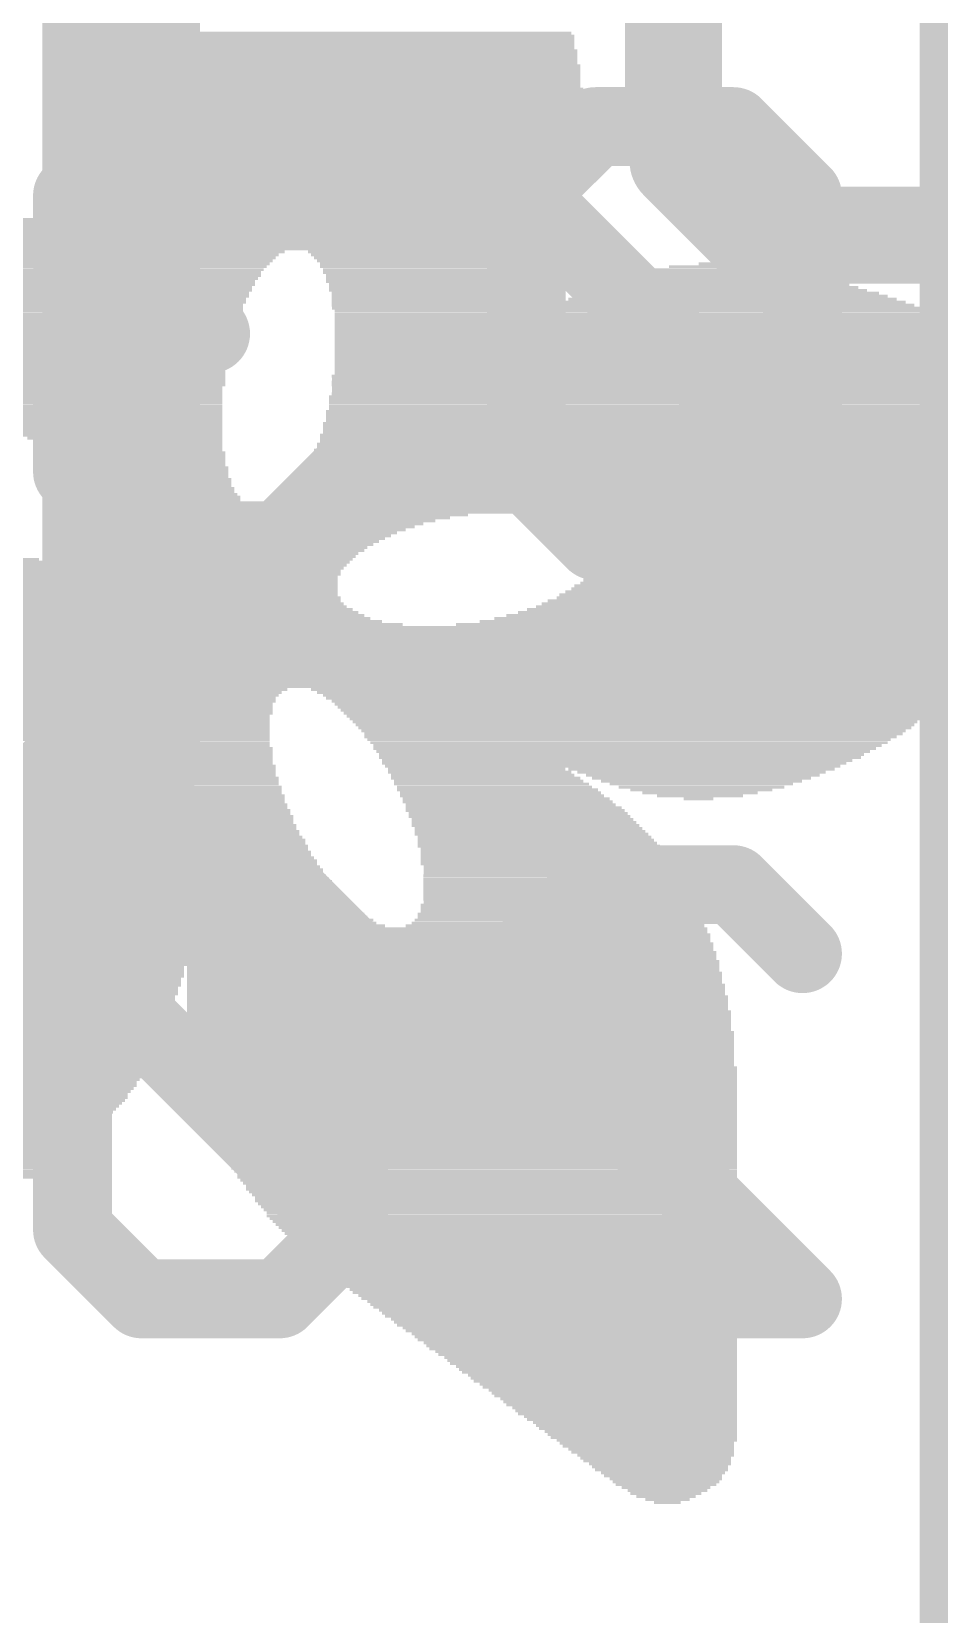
# Model space of a CAD drawing. Extents: x -19.1 to 19.1, y -11.7 to 11.4.
# Drawn here: x 3.172 to 5.511, y -6.512 to -2.432 of the extents above; entities that cross this region are included whole.
import ezdxf

# ---------------------------------------------------------------- set-up
doc = ezdxf.new("R2010")
doc.units = 0
for name, color, linetype in [('1', 12, 'CONTINUOUS'), ('16', 132, 'CONTINUOUS'), ('21', 40, 'CONTINUOUS'), ('22', 6, 'CONTINUOUS')]:
    doc.layers.add(name, color=color, linetype=linetype)

# ---------------------------------------------------------------- blocks, each defined once
blk = doc.blocks.new('RECT')
blk.add_solid([(-0.5, -0.5), (0.5, -0.5), (-0.5, 0.5), (0.5, 0.5)])

msp = doc.modelspace()

# ---------------------------------------------------------------- linework, layer by layer
at = {"layer": '1'}
for points, const_width in [([(3.403, -4.3), (3.403, -1.357)], 0.4064), ([(4.826, -2.286), (4.826, -2.667)], 0.25), ([(4.826, -2.667), (4.838, -2.765)], 0.25), ([(4.838, -2.765), (5.03, -2.957)], 0.25), ([(5.03, -2.957), (7.184, -2.957)], 0.25), ([(2.13, -5.573), (3.403, -4.3)], 0.4064)]:
    msp.add_lwpolyline(points, dxfattribs=dict(at, const_width=const_width))
for points, const_width in [([(4.888, -2.6594, 1), (4.764, -2.6746)], 0.125), ([(4.7635, -2.667, 1), (4.8885, -2.667)], 0.125), ([(4.8822, -2.7208, 1), (4.7938, -2.8092)], 0.125), ([(4.776, -2.7726, 1), (4.9, -2.7574)], 0.125), ([(5.03, -2.8945, 1), (5.03, -3.0195)], 0.125), ([(4.9858, -3.0012, 1), (5.0742, -2.9128)], 0.125), ([(3.4748, -4.3718, 1), (3.3312, -4.2282)], 0.2032), ([(3.3014, -4.3, 1), (3.5046, -4.3)], 0.2032)]:
    msp.add_lwpolyline(points, format="xyb", dxfattribs=dict(at, const_width=const_width))
at = {"layer": '16', "const_width": 0.254}
msp.add_lwpolyline([(5.588, -7.112), (5.588, -1.999)], dxfattribs=at)
at = {"layer": '22', "const_width": 0.2032}
for points in [[(3.4556, -2.6767), (3.2776, -2.8546)], [(3.8115, -2.6767), (3.4556, -2.6767)], [(3.9894, -2.8546), (3.8115, -2.6767)], [(4.625, -2.6767), (4.447, -2.8546)], [(4.9809, -2.6767), (4.625, -2.6767)], [(5.1588, -2.8546), (4.9809, -2.6767)], [(3.2776, -2.8546), (3.2776, -3.0326)], [(4.447, -2.8546), (4.447, -3.5665)], [(5.1588, -3.5665), (4.447, -2.8546)], [(5.1588, -3.5665), (5.1588, -2.8546)], [(3.2776, -3.0326), (3.4556, -3.2105)], [(3.4556, -3.2105), (3.2776, -3.3885)], [(3.4556, -3.2105), (3.6335, -3.2105)], [(3.2776, -3.3885), (3.2776, -3.5665)], [(3.2776, -3.5665), (3.4556, -3.7444)], [(3.8115, -3.7444), (3.9894, -3.5665)], [(4.447, -3.5665), (4.625, -3.7444)], [(4.9809, -3.7444), (5.1588, -3.5665)], [(3.4556, -3.7444), (3.8115, -3.7444)], [(4.625, -3.7444), (4.9809, -3.7444)], [(3.4556, -4.6307), (3.2776, -4.8086)], [(3.8115, -4.6307), (3.4556, -4.6307)], [(3.9894, -4.8086), (3.8115, -4.6307)], [(4.447, -4.8086), (4.625, -4.6307)], [(4.625, -4.6307), (4.9809, -4.6307)], [(4.9809, -4.6307), (5.1588, -4.8086)], [(3.2776, -4.8086), (3.2776, -5.5205)], [(3.9894, -5.5205), (3.2776, -4.8086)], [(3.9894, -5.5205), (3.9894, -4.8086)], [(4.447, -4.9866), (4.447, -4.8086)], [(5.1588, -5.6984), (4.447, -4.9866)], [(3.2776, -5.5205), (3.4556, -5.6984)], [(3.8115, -5.6984), (3.9894, -5.5205)], [(3.4556, -5.6984), (3.8115, -5.6984)], [(4.447, -5.6984), (5.1588, -5.6984)]]:
    msp.add_lwpolyline(points, dxfattribs=at)
at = {"layer": '22', "const_width": 0.1016}
for points in [[(3.4556, -2.6259, 1), (3.4556, -2.7275)], [(3.4915, -2.7126, 1), (3.4196, -2.6408)], [(3.8474, -2.6408, 1), (3.7755, -2.7126)], [(3.8115, -2.7275, 1), (3.8115, -2.6259)], [(4.625, -2.6259, 1), (4.625, -2.7275)], [(4.6609, -2.7126, 1), (4.589, -2.6408)], [(5.0168, -2.6408, 1), (4.9449, -2.7126)], [(4.9809, -2.7275, 1), (4.9809, -2.6259)], [(3.3284, -2.8546, 1), (3.2268, -2.8546)], [(3.2417, -2.8187, 1), (3.3135, -2.8906)], [(3.9535, -2.8906, 1), (4.0253, -2.8187)], [(4.4978, -2.8546, 1), (4.3962, -2.8546)], [(4.4829, -2.8187, 1), (4.4111, -2.8906)], [(4.4111, -2.8187, 1), (4.4829, -2.8906)], [(5.2096, -2.8546, 1), (5.108, -2.8546)], [(5.1229, -2.8906, 1), (5.1947, -2.8187)], [(3.3135, -2.9967, 1), (3.2417, -3.0685)], [(3.2268, -3.0326, 1), (3.3284, -3.0326)], [(3.4556, -3.1597, 1), (3.4556, -3.2613)], [(3.4915, -3.2465, 1), (3.4196, -3.1746)], [(3.4196, -3.2465, 1), (3.4915, -3.1746)], [(3.6335, -3.2613, 1), (3.6335, -3.1597)], [(3.3284, -3.3885, 1), (3.2268, -3.3885)], [(3.2417, -3.3526, 1), (3.3135, -3.4244)], [(3.3135, -3.5305, 1), (3.2417, -3.6024)], [(4.0253, -3.6024, 1), (3.9535, -3.5305)], [(4.4829, -3.5305, 1), (4.4111, -3.6024)], [(5.1947, -3.6024, 1), (5.1229, -3.5305)], [(5.1229, -3.6024, 1), (5.1947, -3.5305)], [(3.2268, -3.5665, 1), (3.3284, -3.5665)], [(4.3962, -3.5665, 1), (4.4978, -3.5665)], [(5.108, -3.5665, 1), (5.2096, -3.5665)], [(3.4556, -3.6936, 1), (3.4556, -3.7952)], [(3.4196, -3.7803, 1), (3.4915, -3.7085)], [(3.7755, -3.7085, 1), (3.8474, -3.7803)], [(3.8115, -3.7952, 1), (3.8115, -3.6936)], [(4.625, -3.6936, 1), (4.625, -3.7952)], [(4.589, -3.7803, 1), (4.6609, -3.7085)], [(4.9449, -3.7085, 1), (5.0168, -3.7803)], [(4.9809, -3.7952, 1), (4.9809, -3.6936)], [(3.4556, -4.5799, 1), (3.4556, -4.6815)], [(3.4915, -4.6666, 1), (3.4196, -4.5948)], [(3.8474, -4.5948, 1), (3.7755, -4.6666)], [(3.8115, -4.6815, 1), (3.8115, -4.5799)], [(4.625, -4.5799, 1), (4.625, -4.6815)], [(4.6609, -4.6666, 1), (4.589, -4.5948)], [(5.0168, -4.5948, 1), (4.9449, -4.6666)], [(4.9809, -4.6815, 1), (4.9809, -4.5799)], [(3.3284, -4.8086, 1), (3.2268, -4.8086)], [(3.3135, -4.7727, 1), (3.2417, -4.8446)], [(3.2417, -4.7727, 1), (3.3135, -4.8446)], [(4.0402, -4.8086, 1), (3.9386, -4.8086)], [(3.9535, -4.8446, 1), (4.0253, -4.7727)], [(4.4978, -4.8086, 1), (4.3962, -4.8086)], [(4.4111, -4.7727, 1), (4.4829, -4.8446)], [(5.1229, -4.8446, 1), (5.1947, -4.7727)], [(4.4829, -4.9507, 1), (4.4111, -5.0225)], [(4.3962, -4.9866, 1), (4.4978, -4.9866)], [(3.3135, -5.4845, 1), (3.2417, -5.5564)], [(4.0253, -5.5564, 1), (3.9535, -5.4845)], [(3.9535, -5.5564, 1), (4.0253, -5.4845)], [(3.2268, -5.5205, 1), (3.3284, -5.5205)], [(3.9386, -5.5205, 1), (4.0402, -5.5205)], [(3.4556, -5.6476, 1), (3.4556, -5.7492)], [(3.4196, -5.7343, 1), (3.4915, -5.6625)], [(3.7755, -5.6625, 1), (3.8474, -5.7343)], [(3.8115, -5.7492, 1), (3.8115, -5.6476)], [(4.447, -5.6476, 1), (4.447, -5.7492)], [(5.1229, -5.7343, 1), (5.1947, -5.6625)], [(5.1588, -5.7492, 1), (5.1588, -5.6476)]]:
    msp.add_lwpolyline(points, format="xyb", dxfattribs=at)

# ---------------------------------------------------------------- block references
at = {"layer": '21'}
for p, xscale, yscale in [((3.9192, -2.4435), 1.303, 0.0076), ((3.9192, -2.4511), 1.303, 0.0076), ((3.9192, -2.4359), 1.2878, 0.0077), ((3.9155, -2.4892), 1.3259, 0.0076), ((3.9154, -2.4663), 1.3106, 0.0076), ((3.9154, -2.474), 1.3106, 0.0077), ((3.9193, -2.4816), 1.3183, 0.0076), ((3.9192, -2.4587), 1.303, 0.0076), ((3.9117, -2.5121), 1.3335, 0.0077), ((3.9155, -2.5197), 1.3411, 0.0076), ((3.9155, -2.5273), 1.3411, 0.0076), ((3.9155, -2.4968), 1.3259, 0.0076), ((3.9155, -2.5044), 1.3259, 0.0076), ((3.9078, -2.573), 1.3564, 0.0076), ((3.9116, -2.5425), 1.3488, 0.0076), ((3.9116, -2.5501), 1.3488, 0.0077), ((3.9116, -2.5578), 1.3488, 0.0076), ((3.9116, -2.5654), 1.3488, 0.0076), ((3.9155, -2.5349), 1.3411, 0.0076), ((3.9078, -2.6111), 1.3716, 0.0076), ((3.9116, -2.5806), 1.364, 0.0076), ((3.9116, -2.5882), 1.364, 0.0077), ((3.9116, -2.5959), 1.364, 0.0076), ((3.9116, -2.6035), 1.364, 0.0076), ((3.9078, -2.6187), 1.3716, 0.0076), ((3.9078, -2.6263), 1.3716, 0.0077), ((3.9078, -2.634), 1.3716, 0.0076), ((3.9078, -2.6416), 1.3716, 0.0076), ((3.9078, -2.6492), 1.3716, 0.0076), ((3.904, -2.6644), 1.3792, 0.0077), ((3.904, -2.6721), 1.3792, 0.0076), ((3.904, -2.6797), 1.3792, 0.0076), ((3.904, -2.6873), 1.3792, 0.0076), ((3.904, -2.6949), 1.3792, 0.0076), ((3.9078, -2.6568), 1.3716, 0.0076), ((3.904, -2.7026), 1.3792, 0.0077), ((3.904, -2.7102), 1.3792, 0.0076), ((3.904, -2.7178), 1.3792, 0.0076), ((3.904, -2.7254), 1.3792, 0.0076), ((3.904, -2.733), 1.3792, 0.0076), ((3.904, -2.7407), 1.3792, 0.0077), ((3.904, -2.7483), 1.3792, 0.0076), ((3.904, -2.7559), 1.3792, 0.0076), ((3.904, -2.7635), 1.3792, 0.0076), ((3.904, -2.7711), 1.3792, 0.0076), ((3.904, -2.7788), 1.3792, 0.0077), ((3.904, -2.7864), 1.3792, 0.0076), ((3.904, -2.794), 1.3792, 0.0076), ((3.9002, -2.8016), 1.3716, 0.0076), ((3.904, -2.8092), 1.364, 0.0076), ((3.904, -2.8169), 1.364, 0.0077), ((3.904, -2.8245), 1.364, 0.0076), ((3.904, -2.8321), 1.364, 0.0076), ((3.904, -2.8397), 1.364, 0.0076), ((3.9002, -2.8473), 1.3564, 0.0076), ((3.9002, -2.855), 1.3564, 0.0077), ((3.904, -2.8626), 1.3488, 0.0076), ((3.904, -2.8702), 1.3488, 0.0076), ((3.904, -2.8778), 1.3488, 0.0076), ((3.9002, -2.8854), 1.3411, 0.0076), ((3.9002, -2.8931), 1.3411, 0.0077), ((2.3, -2.9159), 1.7526, 0.0076), ((2.3076, -2.9235), 1.7526, 0.0076), ((2.3152, -2.9312), 1.7526, 0.0077), ((2.3152, -2.9388), 1.7526, 0.0076), ((3.904, -2.9007), 1.3335, 0.0076), ((3.904, -2.9083), 1.3335, 0.0076), ((3.9002, -2.9159), 1.3259, 0.0076), ((3.904, -2.9235), 1.3182, 0.0076), ((3.904, -2.9312), 1.3182, 0.0077), ((3.904, -2.9388), 1.3182, 0.0076), ((2.3228, -2.9464), 1.7526, 0.0076), ((2.3305, -2.954), 1.7526, 0.0076), ((2.3343, -2.9616), 1.7602, 0.0076), ((2.3381, -2.9693), 1.7526, 0.0077), ((2.3457, -2.9769), 1.7526, 0.0076), ((3.9002, -2.9464), 1.3106, 0.0076), ((3.904, -2.954), 1.303, 0.0076), ((3.904, -2.9616), 1.303, 0.0076), ((3.9002, -2.9693), 1.2954, 0.0077), ((3.904, -2.9769), 1.2878, 0.0076), ((2.3495, -2.9845), 1.7602, 0.0076), ((2.3571, -2.9921), 1.7602, 0.0076), ((2.3609, -2.9997), 1.7526, 0.0076), ((2.3686, -3.0074), 1.7526, 0.0077), ((2.3724, -3.015), 1.7602, 0.0076), ((2.3762, -3.0226), 1.7526, 0.0076), ((3.9002, -2.9845), 1.2802, 0.0076), ((3.9002, -2.9921), 1.2802, 0.0076), ((3.5459, -2.9997), 0.5563, 0.0076), ((3.5382, -3.0074), 0.541, 0.0077), ((3.5382, -3.015), 0.5258, 0.0076), ((3.5344, -3.0226), 0.5182, 0.0076), ((4.2126, -2.9997), 0.6554, 0.0076), ((4.2126, -3.0074), 0.64, 0.0077), ((4.2164, -3.015), 0.6324, 0.0076), ((4.2164, -3.0226), 0.6172, 0.0076), ((2.3838, -3.0302), 1.7526, 0.0076), ((2.3914, -3.0378), 1.7526, 0.0076), ((2.3914, -3.0455), 1.7526, 0.0077), ((2.399, -3.0531), 1.7526, 0.0076), ((2.4067, -3.0607), 1.7526, 0.0076), ((3.5306, -3.0302), 0.5106, 0.0076), ((3.5307, -3.0378), 0.4953, 0.0076), ((3.5268, -3.0455), 0.4876, 0.0077), ((3.523, -3.0531), 0.48, 0.0076), ((3.5268, -3.0607), 0.4724, 0.0076), ((4.2202, -3.0302), 0.6096, 0.0076), ((4.2164, -3.0378), 0.602, 0.0076), ((4.2202, -3.0455), 0.5944, 0.0077), ((4.2164, -3.0531), 0.5868, 0.0076), ((4.2203, -3.0607), 0.5791, 0.0076), ((4.9556, -3.0607), 0.4953, 0.0076), ((4.948, -3.0531), 0.4343, 0.0076), ((4.948, -3.0455), 0.3581, 0.0077), ((4.9442, -3.0378), 0.2591, 0.0076), ((4.9403, -3.0302), 0.099, 0.0076), ((2.4067, -3.0683), 1.7526, 0.0076), ((2.4143, -3.0759), 1.7526, 0.0076), ((2.6467, -3.0836), 2.2022, 0.0077), ((2.6467, -3.0912), 2.187, 0.0076), ((2.6467, -3.0988), 2.187, 0.0076), ((3.523, -3.0683), 0.4648, 0.0076), ((3.523, -3.0759), 0.4496, 0.0076), ((4.2165, -3.0683), 0.5715, 0.0076), ((4.2165, -3.0759), 0.5715, 0.0076), ((4.2164, -3.0836), 0.5562, 0.0077), ((4.2164, -3.0912), 0.5562, 0.0076), ((4.2126, -3.0988), 0.5486, 0.0076), ((4.9632, -3.0988), 0.7239, 0.0076), ((4.9594, -3.0912), 0.6858, 0.0076), ((4.9594, -3.0836), 0.6401, 0.0077), ((4.9556, -3.0759), 0.6019, 0.0076), ((4.9556, -3.0683), 0.5563, 0.0076), ((2.6467, -3.1064), 2.1717, 0.0076), ((2.6505, -3.114), 2.164, 0.0076), ((2.6505, -3.1217), 2.1488, 0.0077), ((2.6505, -3.1293), 2.1488, 0.0076), ((2.6505, -3.1369), 2.1336, 0.0076), ((2.6543, -3.1445), 2.126, 0.0076), ((4.2126, -3.1064), 0.5334, 0.0076), ((4.2126, -3.114), 0.5334, 0.0076), ((4.2088, -3.1217), 0.5258, 0.0077), ((4.205, -3.1293), 0.5182, 0.0076), ((4.205, -3.1369), 0.5182, 0.0076), ((4.2012, -3.1445), 0.5105, 0.0076), ((4.9937, -3.1445), 0.9525, 0.0076), ((4.9898, -3.1369), 0.9144, 0.0076), ((4.9823, -3.1293), 0.8839, 0.0076), ((4.9784, -3.1217), 0.8458, 0.0077), ((4.9746, -3.114), 0.8078, 0.0076), ((4.9708, -3.1064), 0.7696, 0.0076), ((2.6581, -3.1521), 2.1184, 0.0076), ((2.6543, -3.1598), 2.1108, 0.0077), ((2.6582, -3.1674), 2.1031, 0.0076), ((2.6582, -3.175), 2.0879, 0.0076), ((2.6582, -3.1826), 2.0879, 0.0076), ((4.2012, -3.1521), 0.4953, 0.0076), ((4.1974, -3.1598), 0.4877, 0.0077), ((4.1974, -3.1674), 0.4877, 0.0076), ((4.1936, -3.175), 0.4801, 0.0076), ((4.1898, -3.1826), 0.4725, 0.0076), ((5.028, -3.1826), 1.1277, 0.0076), ((5.0204, -3.175), 1.0973, 0.0076), ((5.0165, -3.1674), 1.0592, 0.0076), ((5.0051, -3.1598), 1.0211, 0.0077), ((5.0013, -3.1521), 0.983, 0.0076), ((2.662, -3.1902), 2.0803, 0.0076), ((2.6619, -3.1979), 2.065, 0.0077), ((2.6657, -3.2055), 2.0574, 0.0076), ((2.6657, -3.2131), 2.0574, 0.0076), ((2.6696, -3.2207), 2.0497, 0.0076), ((4.1859, -3.1902), 0.4648, 0.0076), ((4.1859, -3.1979), 0.4648, 0.0077), ((4.1821, -3.2055), 0.4572, 0.0076), ((4.1783, -3.2131), 0.4496, 0.0076), ((4.1745, -3.2207), 0.442, 0.0076), ((5.066, -3.2207), 1.2954, 0.0076), ((5.0547, -3.2131), 1.2573, 0.0076), ((5.047, -3.2055), 1.2268, 0.0076), ((5.0394, -3.1979), 1.1963, 0.0077), ((5.0356, -3.1902), 1.1583, 0.0076), ((2.6696, -3.2283), 2.0345, 0.0076), ((2.6734, -3.236), 2.0269, 0.0077), ((2.6734, -3.2436), 2.0269, 0.0076), ((2.6772, -3.2512), 2.0193, 0.0076), ((2.6772, -3.2588), 2.0041, 0.0076), ((2.681, -3.2664), 1.9964, 0.0076), ((4.1707, -3.2283), 0.4344, 0.0076), ((4.1707, -3.236), 0.4344, 0.0077), ((4.1669, -3.2436), 0.4267, 0.0076), ((4.1631, -3.2512), 0.4191, 0.0076), ((4.8908, -3.2588), 1.8745, 0.0076), ((4.9022, -3.2664), 1.8974, 0.0076), ((5.0927, -3.2512), 1.425, 0.0076), ((5.0851, -3.2436), 1.3944, 0.0076), ((5.0775, -3.236), 1.364, 0.0077), ((5.0699, -3.2283), 1.3335, 0.0076), ((2.681, -3.2741), 1.9964, 0.0077), ((2.6848, -3.2817), 1.9888, 0.0076), ((2.6886, -3.2893), 1.9812, 0.0076), ((2.6848, -3.2969), 1.9736, 0.0076), ((2.6886, -3.3045), 1.966, 0.0076), ((4.9289, -3.2817), 1.9507, 0.0076), ((4.9403, -3.2893), 1.9736, 0.0076), ((4.9632, -3.3045), 2.0193, 0.0076), ((4.9175, -3.2741), 1.9279, 0.0077), ((4.9518, -3.2969), 1.9965, 0.0076), ((2.6924, -3.3122), 1.9584, 0.0077), ((2.6963, -3.3198), 1.9507, 0.0076), ((2.6963, -3.3274), 1.9507, 0.0076), ((2.7001, -3.335), 1.9431, 0.0076), ((2.7039, -3.3426), 1.9355, 0.0076), ((4.9822, -3.3198), 2.0726, 0.0076), ((4.9937, -3.3274), 2.0955, 0.0076), ((5.0089, -3.335), 2.126, 0.0076), ((5.0203, -3.3426), 2.1488, 0.0076), ((4.9746, -3.3122), 2.0422, 0.0077), ((2.7039, -3.3502), 1.9203, 0.0077), ((2.7039, -3.3579), 1.9203, 0.0076), ((2.7077, -3.3655), 1.9127, 0.0076), ((2.7115, -3.3731), 1.905, 0.0076), ((2.7153, -3.3807), 1.8974, 0.0076), ((2.7153, -3.3883), 1.8974, 0.0077), ((5.0546, -3.3731), 2.2326, 0.0076), ((5.0623, -3.3807), 2.2479, 0.0076), ((5.0661, -3.3883), 2.2555, 0.0077), ((5.0318, -3.3502), 2.1717, 0.0077), ((5.0394, -3.3579), 2.1869, 0.0076), ((5.0508, -3.3655), 2.2098, 0.0076), ((2.7191, -3.396), 1.8898, 0.0076), ((2.7229, -3.4036), 1.8822, 0.0076), ((2.7267, -3.4112), 1.8746, 0.0076), ((2.7267, -3.4188), 1.8746, 0.0076), ((2.7306, -3.4264), 1.8669, 0.0077), ((5.0775, -3.4112), 2.2936, 0.0076), ((5.0813, -3.4188), 2.3012, 0.0076), ((5.0813, -3.4264), 2.3012, 0.0077), ((5.0737, -3.396), 2.2707, 0.0076), ((5.0775, -3.4036), 2.2784, 0.0076), ((2.7344, -3.4341), 1.8593, 0.0076), ((2.7344, -3.4417), 1.8593, 0.0076), ((3.3516, -3.4493), 0.6249, 0.0076), ((3.3744, -3.4569), 0.5792, 0.0076), ((3.3897, -3.4646), 0.5487, 0.0077), ((5.085, -3.4417), 2.3241, 0.0076), ((5.085, -3.4493), 2.3241, 0.0076), ((5.0889, -3.4569), 2.3318, 0.0076), ((5.0889, -3.4646), 2.3318, 0.0077), ((5.0851, -3.4341), 2.3088, 0.0076), ((3.4011, -3.4722), 0.5258, 0.0076), ((3.4125, -3.4798), 0.503, 0.0076), ((3.424, -3.4874), 0.4801, 0.0076), ((3.4316, -3.495), 0.4649, 0.0076), ((3.443, -3.5027), 0.442, 0.0077), ((3.4506, -3.5103), 0.4268, 0.0076), ((5.0813, -3.5103), 2.3622, 0.0076), ((5.0851, -3.495), 2.3546, 0.0076), ((5.0851, -3.5027), 2.3546, 0.0077), ((5.0851, -3.4722), 2.3394, 0.0076), ((5.0889, -3.4798), 2.347, 0.0076), ((5.0889, -3.4874), 2.347, 0.0076), ((3.4621, -3.5179), 0.4191, 0.0076), ((3.4697, -3.5255), 0.4039, 0.0076), ((3.4773, -3.5331), 0.3886, 0.0076), ((3.4811, -3.5408), 0.381, 0.0077), ((3.4887, -3.5484), 0.3658, 0.0076), ((5.0775, -3.5484), 2.3851, 0.0076), ((5.0813, -3.5331), 2.3774, 0.0076), ((5.0813, -3.5408), 2.3774, 0.0077), ((5.0813, -3.5179), 2.3622, 0.0076), ((5.0851, -3.5255), 2.3698, 0.0076), ((3.5002, -3.556), 0.3581, 0.0076), ((3.504, -3.5636), 0.3505, 0.0076), ((3.5116, -3.5712), 0.3353, 0.0076), ((3.5154, -3.5789), 0.3277, 0.0077), ((3.5268, -3.5865), 0.32, 0.0076), ((5.0661, -3.5789), 2.3927, 0.0077), ((5.0661, -3.5865), 2.3927, 0.0076), ((5.0699, -3.5636), 2.3851, 0.0076), ((5.0699, -3.5712), 2.3851, 0.0076), ((5.0775, -3.556), 2.3851, 0.0076), ((3.5306, -3.5941), 0.3124, 0.0076), ((3.5344, -3.6017), 0.3048, 0.0076), ((3.5459, -3.6093), 0.2971, 0.0076), ((3.5497, -3.617), 0.2895, 0.0077), ((3.5573, -3.6246), 0.2896, 0.0076), ((3.5649, -3.6322), 0.2896, 0.0076), ((5.0356, -3.6322), 2.4079, 0.0076), ((5.0394, -3.6246), 2.4003, 0.0076), ((5.0469, -3.617), 2.4003, 0.0077), ((5.0547, -3.6017), 2.4003, 0.0076), ((5.0547, -3.6093), 2.4003, 0.0076), ((5.0585, -3.5941), 2.3927, 0.0076), ((3.5687, -3.6398), 0.282, 0.0076), ((3.5764, -3.6474), 0.2819, 0.0076), ((3.584, -3.6551), 0.2819, 0.0077), ((3.5954, -3.6627), 0.2896, 0.0076), ((4.8298, -3.6703), 2.7432, 0.0076), ((5.0013, -3.6627), 2.4155, 0.0076), ((5.0127, -3.6551), 2.408, 0.0077), ((5.0204, -3.6474), 2.4079, 0.0076), ((5.028, -3.6398), 2.4079, 0.0076), ((3.8811, -3.6779), 0.8306, 0.0076), ((3.8621, -3.6855), 0.7772, 0.0076), ((3.8431, -3.6932), 0.7391, 0.0077), ((3.8316, -3.7008), 0.701, 0.0076), ((3.824, -3.7084), 0.6706, 0.0076), ((3.8126, -3.716), 0.6477, 0.0076), ((5.3441, -3.6779), 1.6993, 0.0076), ((5.3594, -3.6855), 1.6536, 0.0076), ((5.3632, -3.6932), 1.6154, 0.0077), ((5.367, -3.7008), 1.5926, 0.0076), ((5.3708, -3.7084), 1.5697, 0.0076), ((5.3708, -3.716), 1.5393, 0.0076), ((3.8049, -3.7236), 0.6172, 0.0076), ((3.7973, -3.7313), 0.602, 0.0077), ((3.7935, -3.7389), 0.5792, 0.0076), ((3.7859, -3.7465), 0.5639, 0.0076), ((3.7783, -3.7541), 0.5487, 0.0076), ((5.3708, -3.7236), 1.524, 0.0076), ((5.3708, -3.7313), 1.5087, 0.0077), ((5.367, -3.7389), 1.4859, 0.0076), ((5.367, -3.7465), 1.4707, 0.0076), ((5.3632, -3.7541), 1.463, 0.0076), ((2.6353, -3.7922), 1.1125, 0.0076), ((3.7706, -3.7617), 0.5334, 0.0076), ((3.7668, -3.7694), 0.5258, 0.0077), ((3.7592, -3.777), 0.5106, 0.0076), ((3.7554, -3.7846), 0.503, 0.0076), ((3.7516, -3.7922), 0.4953, 0.0076), ((5.3556, -3.7617), 1.4478, 0.0076), ((5.3518, -3.7694), 1.4402, 0.0077), ((5.3441, -3.777), 1.4249, 0.0076), ((5.3403, -3.7846), 1.4173, 0.0076), ((5.3365, -3.7922), 1.4097, 0.0076), ((2.6467, -3.7998), 1.1202, 0.0076), ((2.6658, -3.8075), 1.1277, 0.0077), ((2.6772, -3.8151), 1.1354, 0.0076), ((2.6962, -3.8227), 1.1582, 0.0076), ((2.7153, -3.8303), 1.1811, 0.0076), ((2.7419, -3.8379), 1.2192, 0.0076), ((3.6983, -3.8379), 0.5257, 0.0076), ((3.7173, -3.8303), 0.503, 0.0076), ((3.725, -3.8227), 0.4877, 0.0076), ((3.7326, -3.8151), 0.4877, 0.0076), ((3.744, -3.7998), 0.4953, 0.0076), ((3.7402, -3.8075), 0.4877, 0.0077), ((5.287, -3.8379), 1.3716, 0.0076), ((5.2984, -3.8303), 1.3793, 0.0076), ((5.3099, -3.8151), 1.3868, 0.0076), ((5.3061, -3.8227), 1.3792, 0.0076), ((5.3213, -3.8075), 1.3944, 0.0077), ((5.3289, -3.7998), 1.3945, 0.0076), ((3.0506, -3.8456), 1.8211, 0.0077), ((3.0544, -3.8532), 1.8135, 0.0076), ((3.0582, -3.8608), 1.8059, 0.0076), ((3.0657, -3.8684), 1.7907, 0.0076), ((3.0696, -3.876), 1.783, 0.0076), ((5.2337, -3.876), 1.3716, 0.0076), ((5.2489, -3.8684), 1.3716, 0.0076), ((5.2565, -3.8608), 1.3716, 0.0076), ((5.268, -3.8532), 1.364, 0.0076), ((5.2794, -3.8456), 1.3716, 0.0077), ((3.0734, -3.8837), 1.7754, 0.0077), ((3.0811, -3.8913), 1.7755, 0.0076), ((3.0887, -3.8989), 1.7603, 0.0076), ((3.0963, -3.9065), 1.7602, 0.0076), ((3.1039, -3.9141), 1.7602, 0.0076), ((5.1689, -3.9141), 1.3944, 0.0076), ((5.1841, -3.9065), 1.3945, 0.0076), ((5.1956, -3.8989), 1.3868, 0.0076), ((5.2146, -3.8913), 1.3792, 0.0076), ((5.2222, -3.8837), 1.3793, 0.0077), ((3.1191, -3.9218), 1.7602, 0.0077), ((3.1305, -3.9294), 1.7679, 0.0076), ((3.1458, -3.937), 1.7678, 0.0076), ((3.1611, -3.9446), 1.7679, 0.0076), ((3.1801, -3.9522), 1.7907, 0.0076), ((3.2144, -3.9599), 1.8288, 0.0077), ((5.0356, -3.9599), 1.5393, 0.0077), ((5.0699, -3.9522), 1.4859, 0.0076), ((5.0965, -3.9446), 1.463, 0.0076), ((5.1156, -3.937), 1.4402, 0.0076), ((5.1385, -3.9294), 1.4249, 0.0076), ((5.1536, -3.9218), 1.4097, 0.0077), ((4.0564, -3.9675), 3.4824, 0.0076), ((4.0564, -3.9751), 3.4518, 0.0076), ((4.0602, -3.9827), 3.429, 0.0076), ((4.064, -3.9903), 3.4062, 0.0076), ((4.064, -3.998), 3.3756, 0.0077), ((4.0678, -4.0056), 3.3528, 0.0076), ((4.0716, -4.0132), 3.3147, 0.0076), ((4.0793, -4.0208), 3.2843, 0.0076), ((4.0869, -4.0284), 3.2537, 0.0076), ((4.0907, -4.0361), 3.2156, 0.0077), ((4.1021, -4.0437), 3.1776, 0.0076), ((4.1135, -4.0513), 3.1242, 0.0076), ((3.062, -4.0818), 0.701, 0.0076), ((3.0887, -4.0742), 0.6935, 0.0077), ((3.1115, -4.0665), 0.6934, 0.0076), ((4.2317, -4.0589), 2.8727, 0.0076), ((4.5898, -4.0665), 2.1412, 0.0076), ((4.5898, -4.0742), 2.1108, 0.0077), ((4.5898, -4.0818), 2.0955, 0.0076), ((2.9706, -4.1199), 0.7315, 0.0076), ((2.9858, -4.1123), 0.7315, 0.0077), ((3.0049, -4.1046), 0.7239, 0.0076), ((3.0238, -4.097), 0.7163, 0.0076), ((3.043, -4.0894), 0.7087, 0.0076), ((4.586, -4.0894), 2.0726, 0.0076), ((4.586, -4.097), 2.0574, 0.0076), ((4.5822, -4.1046), 2.0498, 0.0076), ((4.5784, -4.1123), 2.0269, 0.0077), ((4.5746, -4.1199), 2.0193, 0.0076), ((2.9058, -4.158), 0.7544, 0.0076), ((2.9172, -4.1504), 0.7468, 0.0077), ((2.9325, -4.1427), 0.7467, 0.0076), ((2.9401, -4.1351), 0.7467, 0.0076), ((2.9591, -4.1275), 0.7392, 0.0076), ((3.6868, -4.1427), 0.2438, 0.0076), ((3.683, -4.1504), 0.2362, 0.0077), ((3.683, -4.158), 0.2362, 0.0076), ((3.6983, -4.1275), 0.2667, 0.0076), ((3.6907, -4.1351), 0.2515, 0.0076), ((4.7346, -4.1275), 1.684, 0.0076), ((4.7346, -4.1351), 1.6535, 0.0076), ((4.7384, -4.1427), 1.6307, 0.0076), ((4.7346, -4.1504), 1.6078, 0.0077), ((4.7384, -4.158), 1.585, 0.0076), ((2.8448, -4.2037), 0.7696, 0.0076), ((2.8524, -4.1961), 0.7696, 0.0076), ((2.8639, -4.1885), 0.762, 0.0077), ((2.8715, -4.1808), 0.762, 0.0076), ((2.8867, -4.1732), 0.762, 0.0076), ((2.8943, -4.1656), 0.762, 0.0076), ((3.6678, -4.2037), 0.2362, 0.0076), ((3.6754, -4.1732), 0.2362, 0.0076), ((3.6754, -4.1808), 0.2362, 0.0076), ((3.6754, -4.1885), 0.2362, 0.0077), ((3.6716, -4.1961), 0.2286, 0.0076), ((3.6792, -4.1656), 0.2286, 0.0076), ((4.7384, -4.1656), 1.5697, 0.0076), ((4.7346, -4.1732), 1.5469, 0.0076), ((4.7346, -4.1808), 1.5316, 0.0076), ((4.7308, -4.1885), 1.5087, 0.0077), ((4.7308, -4.1961), 1.4935, 0.0076), ((4.7308, -4.2037), 1.4783, 0.0076), ((2.8029, -4.2418), 0.7772, 0.0076), ((2.8105, -4.2342), 0.7772, 0.0076), ((2.8182, -4.2266), 0.7773, 0.0077), ((2.8296, -4.2189), 0.7696, 0.0076), ((2.8372, -4.2113), 0.7696, 0.0076), ((3.6602, -4.2342), 0.2515, 0.0076), ((3.6602, -4.2418), 0.2515, 0.0076), ((3.664, -4.2189), 0.2439, 0.0076), ((3.664, -4.2266), 0.2439, 0.0077), ((3.6678, -4.2113), 0.2362, 0.0076), ((4.727, -4.2113), 1.4555, 0.0076), ((4.727, -4.2189), 1.4401, 0.0076), ((4.727, -4.2266), 1.4249, 0.0077), ((4.7232, -4.2342), 1.4021, 0.0076), ((4.7232, -4.2418), 1.3869, 0.0076), ((2.7877, -4.257), 0.7773, 0.0076), ((2.7953, -4.2494), 0.7772, 0.0076), ((3.6526, -4.2799), 0.2819, 0.0076), ((3.6526, -4.2647), 0.2667, 0.0077), ((3.6526, -4.2723), 0.2667, 0.0076), ((3.6564, -4.2494), 0.2591, 0.0076), ((3.6564, -4.257), 0.2591, 0.0076), ((4.7155, -4.2494), 1.3716, 0.0076), ((4.7117, -4.257), 1.3488, 0.0076), ((4.7118, -4.2647), 1.3335, 0.0077), ((4.7079, -4.2723), 1.3106, 0.0076), ((4.7003, -4.2799), 1.2954, 0.0076), ((3.6411, -4.3256), 0.32, 0.0076), ((3.6411, -4.318), 0.3048, 0.0076), ((3.6449, -4.3028), 0.2972, 0.0077), ((3.6449, -4.3104), 0.2972, 0.0076), ((3.6487, -4.2951), 0.2896, 0.0076), ((3.6526, -4.2875), 0.2819, 0.0076), ((4.6965, -4.2875), 1.2725, 0.0076), ((4.6927, -4.2951), 1.2497, 0.0076), ((4.6889, -4.3028), 1.2421, 0.0077), ((4.6812, -4.3104), 1.2116, 0.0076), ((4.6736, -4.318), 1.1964, 0.0076), ((4.6698, -4.3256), 1.1734, 0.0076), ((3.6297, -4.3637), 0.3581, 0.0076), ((3.6335, -4.3561), 0.3505, 0.0076), ((3.6335, -4.3485), 0.3353, 0.0076), ((3.6373, -4.3409), 0.3276, 0.0077), ((3.6411, -4.3332), 0.32, 0.0076), ((4.3193, -4.3332), 0.4572, 0.0076), ((4.3269, -4.3409), 0.4724, 0.0077), ((4.3345, -4.3485), 0.4724, 0.0076), ((4.3422, -4.3561), 0.4877, 0.0076), ((4.3498, -4.3637), 0.4877, 0.0076), ((4.8984, -4.3332), 0.6858, 0.0076), ((4.8984, -4.3409), 0.64, 0.0077), ((4.9022, -4.3485), 0.602, 0.0076), ((4.8984, -4.3561), 0.5638, 0.0076), ((4.8984, -4.3637), 0.5182, 0.0076), ((3.6183, -4.4094), 0.4115, 0.0076), ((3.6221, -4.4018), 0.4039, 0.0076), ((3.6221, -4.3942), 0.3887, 0.0076), ((3.6259, -4.3866), 0.381, 0.0076), ((3.6297, -4.379), 0.3734, 0.0077), ((3.6297, -4.3713), 0.3581, 0.0076), ((4.3574, -4.3713), 0.5029, 0.0076), ((4.365, -4.379), 0.503, 0.0077), ((4.3726, -4.3866), 0.5182, 0.0076), ((4.3803, -4.3942), 0.5181, 0.0076), ((4.3841, -4.4018), 0.5257, 0.0076), ((4.3955, -4.4094), 0.5334, 0.0076), ((4.8984, -4.3713), 0.4724, 0.0076), ((4.8984, -4.379), 0.4268, 0.0077), ((4.8984, -4.3866), 0.3658, 0.0076), ((4.8946, -4.3942), 0.2972, 0.0076), ((4.8946, -4.4018), 0.221, 0.0076), ((4.8908, -4.4094), 0.0762, 0.0076), ((3.6068, -4.4475), 0.4648, 0.0076), ((3.6106, -4.4399), 0.4572, 0.0076), ((3.6106, -4.4323), 0.442, 0.0076), ((3.6145, -4.4247), 0.4343, 0.0076), ((3.6145, -4.4171), 0.4191, 0.0077), ((4.3993, -4.4171), 0.541, 0.0077), ((4.4069, -4.4247), 0.541, 0.0076), ((4.4146, -4.4323), 0.5563, 0.0076), ((4.4184, -4.4399), 0.5639, 0.0076), ((4.426, -4.4475), 0.5639, 0.0076), ((3.5916, -4.4856), 0.5258, 0.0076), ((3.5954, -4.478), 0.5182, 0.0076), ((3.5992, -4.4704), 0.4953, 0.0076), ((3.603, -4.4628), 0.4876, 0.0076), ((3.6068, -4.4552), 0.48, 0.0077), ((4.4298, -4.4552), 0.5715, 0.0077), ((4.4412, -4.4704), 0.5792, 0.0076), ((4.445, -4.478), 0.5868, 0.0076), ((4.4374, -4.4628), 0.5715, 0.0076), ((4.4527, -4.4856), 0.5867, 0.0076), ((3.5763, -4.5314), 0.6172, 0.0077), ((3.5763, -4.5237), 0.602, 0.0076), ((3.584, -4.5161), 0.5867, 0.0076), ((3.584, -4.5085), 0.5715, 0.0076), ((3.5878, -4.5009), 0.5487, 0.0076), ((3.5916, -4.4933), 0.541, 0.0077), ((4.4565, -4.4933), 0.5943, 0.0077), ((4.4603, -4.5009), 0.6019, 0.0076), ((4.4679, -4.5085), 0.602, 0.0076), ((4.4717, -4.5161), 0.6096, 0.0076), ((4.4755, -4.5237), 0.6172, 0.0076), ((4.4793, -4.5314), 0.6248, 0.0077), ((3.5497, -4.5694), 0.7163, 0.0077), ((3.5535, -4.5618), 0.6934, 0.0076), ((3.5573, -4.5542), 0.6706, 0.0076), ((3.5649, -4.5466), 0.6554, 0.0076), ((3.5687, -4.539), 0.6324, 0.0076), ((4.4869, -4.539), 0.6248, 0.0076), ((4.4869, -4.5466), 0.6248, 0.0076), ((4.4908, -4.5542), 0.6325, 0.0076), ((4.4946, -4.5618), 0.6401, 0.0076), ((4.4984, -4.5694), 0.6477, 0.0077), ((3.0429, -4.5999), 1.7602, 0.0076), ((3.0468, -4.6075), 1.7679, 0.0077), ((3.0467, -4.5923), 1.7526, 0.0076), ((3.5192, -4.5847), 0.7925, 0.0076), ((3.5383, -4.5771), 0.7391, 0.0076), ((4.4984, -4.5771), 0.6477, 0.0076), ((4.5136, -4.6075), 0.663, 0.0077), ((4.506, -4.5847), 0.6477, 0.0076), ((4.5098, -4.5923), 0.6553, 0.0076), ((4.5098, -4.5999), 0.6553, 0.0076), ((3.0544, -4.6456), 1.8135, 0.0077), ((3.0582, -4.6533), 1.8212, 0.0076), ((3.0506, -4.638), 1.8059, 0.0076), ((3.0506, -4.6228), 1.7907, 0.0076), ((3.0506, -4.6304), 1.7907, 0.0076), ((3.0506, -4.6152), 1.7755, 0.0076), ((4.5174, -4.6152), 0.6706, 0.0076), ((4.5174, -4.6228), 0.6706, 0.0076), ((4.5212, -4.6304), 0.6782, 0.0076), ((4.5212, -4.638), 0.6782, 0.0076), ((4.525, -4.6456), 0.6858, 0.0077), ((4.525, -4.6533), 0.6858, 0.0076), ((3.0657, -4.6837), 1.8669, 0.0077), ((3.0696, -4.6914), 1.8746, 0.0076), ((3.0582, -4.6609), 1.8364, 0.0076), ((3.062, -4.6685), 1.844, 0.0076), ((3.0658, -4.6761), 1.8516, 0.0076), ((4.5289, -4.6837), 0.7087, 0.0077), ((4.5327, -4.6914), 0.7163, 0.0076), ((4.5288, -4.6609), 0.6934, 0.0076), ((4.5288, -4.6685), 0.6934, 0.0076), ((4.5327, -4.6761), 0.7011, 0.0076), ((3.0887, -4.7295), 1.9431, 0.0076), ((3.0772, -4.7066), 1.905, 0.0076), ((3.081, -4.7142), 1.9126, 0.0076), ((3.0887, -4.7218), 1.9279, 0.0077), ((3.0734, -4.699), 1.8822, 0.0076), ((4.5288, -4.7295), 0.7544, 0.0076), ((4.5327, -4.7218), 0.7467, 0.0077), ((4.5327, -4.7066), 0.7315, 0.0076), ((4.5327, -4.7142), 0.7315, 0.0076), ((4.5327, -4.699), 0.7163, 0.0076), ((3.5116, -4.7752), 2.8194, 0.0076), ((3.5154, -4.7599), 2.8118, 0.0077), ((3.5154, -4.7676), 2.8118, 0.0076), ((3.5116, -4.7523), 2.8041, 0.0076), ((3.1001, -4.7371), 1.966, 0.0076), ((3.5154, -4.7447), 2.7965, 0.0076), ((4.5212, -4.7371), 0.7696, 0.0076), ((3.5116, -4.798), 2.8347, 0.0077), ((3.5154, -4.8057), 2.8423, 0.0076), ((3.5154, -4.8133), 2.8423, 0.0076), ((3.5154, -4.7828), 2.827, 0.0076), ((3.5154, -4.7904), 2.827, 0.0076), ((2.822, -4.8438), 1.4859, 0.0076), ((2.822, -4.8514), 1.4859, 0.0076), ((3.5116, -4.8209), 2.8499, 0.0076), ((3.5154, -4.8285), 2.8575, 0.0076), ((3.5154, -4.8361), 2.8575, 0.0077), ((4.2583, -4.8438), 1.3716, 0.0076), ((4.2583, -4.8514), 1.3716, 0.0076), ((2.8106, -4.8895), 1.4935, 0.0076), ((2.8068, -4.8971), 1.4859, 0.0076), ((2.8182, -4.8666), 1.4935, 0.0076), ((2.8144, -4.8742), 1.4859, 0.0077), ((2.8144, -4.8819), 1.4859, 0.0076), ((2.822, -4.859), 1.4859, 0.0076), ((4.2621, -4.859), 1.3792, 0.0076), ((4.2621, -4.8666), 1.3792, 0.0076), ((4.2621, -4.8742), 1.3792, 0.0077), ((4.2621, -4.8819), 1.3792, 0.0076), ((4.266, -4.8895), 1.3869, 0.0076), ((4.266, -4.8971), 1.3869, 0.0076), ((2.8029, -4.9123), 1.4936, 0.0077), ((2.7991, -4.92), 1.4859, 0.0076), ((2.7991, -4.9276), 1.4859, 0.0076), ((2.7991, -4.9352), 1.4859, 0.0076), ((2.8068, -4.9047), 1.4859, 0.0076), ((4.266, -4.9047), 1.3869, 0.0076), ((4.266, -4.9123), 1.3869, 0.0077), ((4.2698, -4.92), 1.3945, 0.0076), ((4.2698, -4.9276), 1.3945, 0.0076), ((4.2698, -4.9352), 1.3945, 0.0076), ((2.7877, -4.9657), 1.4935, 0.0076), ((2.7839, -4.9733), 1.4859, 0.0076), ((2.7953, -4.9428), 1.4935, 0.0076), ((2.7915, -4.9505), 1.4859, 0.0077), ((2.7915, -4.9581), 1.4859, 0.0076), ((4.2698, -4.9428), 1.3945, 0.0076), ((4.2698, -4.9505), 1.3945, 0.0077), ((4.2736, -4.9581), 1.4021, 0.0076), ((4.2736, -4.9657), 1.4021, 0.0076), ((4.2736, -4.9733), 1.4021, 0.0076), ((2.7687, -5.0114), 1.4859, 0.0076), ((2.7687, -5.019), 1.4859, 0.0076), ((2.7801, -4.9886), 1.4935, 0.0077), ((2.7763, -4.9962), 1.4859, 0.0076), ((2.7763, -5.0038), 1.4859, 0.0076), ((2.7839, -4.9809), 1.4859, 0.0076), ((4.2736, -4.9809), 1.4021, 0.0076), ((4.2736, -4.9886), 1.4021, 0.0077), ((4.2736, -4.9962), 1.4021, 0.0076), ((4.2736, -5.0038), 1.4021, 0.0076), ((4.2774, -5.0114), 1.4097, 0.0076), ((4.2774, -5.019), 1.4097, 0.0076), ((2.7534, -5.0571), 1.4859, 0.0076), ((2.761, -5.0343), 1.4859, 0.0076), ((2.761, -5.0419), 1.4859, 0.0076), ((2.7572, -5.0495), 1.4783, 0.0076), ((2.7687, -5.0267), 1.4859, 0.0077), ((4.2774, -5.0267), 1.4097, 0.0077), ((4.2774, -5.0343), 1.4097, 0.0076), ((4.2774, -5.0419), 1.4097, 0.0076), ((4.2774, -5.0495), 1.4097, 0.0076), ((4.2774, -5.0571), 1.4097, 0.0076), ((2.7305, -5.1029), 1.4706, 0.0077), ((2.742, -5.08), 1.4783, 0.0076), ((2.742, -5.0876), 1.4783, 0.0076), ((2.7382, -5.0952), 1.4707, 0.0076), ((2.7496, -5.0648), 1.4783, 0.0077), ((2.7496, -5.0724), 1.4783, 0.0076), ((4.2812, -5.0648), 1.4021, 0.0077), ((4.2812, -5.0724), 1.4021, 0.0076), ((4.2812, -5.08), 1.4021, 0.0076), ((4.2812, -5.0876), 1.4021, 0.0076), ((4.2812, -5.0952), 1.4021, 0.0076), ((4.285, -5.1029), 1.4097, 0.0077), ((2.7229, -5.1257), 1.4706, 0.0076), ((2.7191, -5.1333), 1.463, 0.0076), ((2.7153, -5.141), 1.4554, 0.0077), ((2.7305, -5.1105), 1.4706, 0.0076), ((2.7267, -5.1181), 1.463, 0.0076), ((4.2888, -5.1105), 1.402, 0.0076), ((4.2888, -5.1181), 1.402, 0.0076), ((4.2888, -5.1257), 1.402, 0.0076), ((4.2888, -5.1333), 1.402, 0.0076), ((4.2926, -5.141), 1.3944, 0.0077), ((2.6962, -5.1714), 1.4478, 0.0076), ((2.6962, -5.1791), 1.4478, 0.0077), ((2.7038, -5.1638), 1.4478, 0.0076), ((2.7115, -5.1486), 1.4631, 0.0076), ((2.7077, -5.1562), 1.4555, 0.0076), ((4.2926, -5.1486), 1.3944, 0.0076), ((4.2926, -5.1562), 1.3944, 0.0076), ((4.2964, -5.1638), 1.3868, 0.0076), ((4.2964, -5.1714), 1.3868, 0.0076), ((4.2964, -5.1791), 1.3868, 0.0077), ((2.6696, -5.2172), 1.4249, 0.0077), ((2.6658, -5.2248), 1.4173, 0.0076), ((2.6848, -5.1943), 1.4402, 0.0076), ((2.681, -5.2019), 1.4326, 0.0076), ((2.6772, -5.2095), 1.4249, 0.0076), ((2.6924, -5.1867), 1.4402, 0.0076), ((4.2964, -5.1867), 1.3868, 0.0076), ((4.3002, -5.1943), 1.3792, 0.0076), ((4.3002, -5.2019), 1.3792, 0.0076), ((4.304, -5.2095), 1.3716, 0.0076), ((4.304, -5.2172), 1.3716, 0.0077), ((4.304, -5.2248), 1.3716, 0.0076), ((2.6391, -5.2629), 1.3945, 0.0076), ((2.6543, -5.24), 1.4097, 0.0076), ((2.6505, -5.2476), 1.402, 0.0076), ((2.6467, -5.2553), 1.3944, 0.0077), ((2.662, -5.2324), 1.4097, 0.0076), ((4.3079, -5.2324), 1.3639, 0.0076), ((4.3079, -5.24), 1.3639, 0.0076), ((4.3117, -5.2476), 1.3563, 0.0076), ((4.3117, -5.2553), 1.3563, 0.0077), ((4.3117, -5.2629), 1.3563, 0.0076), ((2.6238, -5.2857), 1.3792, 0.0076), ((2.62, -5.2934), 1.3716, 0.0077), ((2.6162, -5.301), 1.364, 0.0076), ((2.6353, -5.2705), 1.3869, 0.0076), ((2.6315, -5.2781), 1.3793, 0.0076), ((4.3155, -5.2705), 1.3487, 0.0076), ((4.3155, -5.2781), 1.3487, 0.0076), ((4.3193, -5.2857), 1.3411, 0.0076), ((4.3193, -5.2934), 1.3411, 0.0077), ((4.3231, -5.301), 1.3335, 0.0076), ((2.5896, -5.3315), 1.3411, 0.0077), ((2.5819, -5.3391), 1.3259, 0.0076), ((2.5781, -5.3467), 1.3182, 0.0076), ((2.6086, -5.3086), 1.364, 0.0076), ((2.601, -5.3162), 1.3487, 0.0076), ((2.5972, -5.3238), 1.3411, 0.0076), ((4.3231, -5.3086), 1.3335, 0.0076), ((4.3269, -5.3162), 1.3258, 0.0076), ((4.3269, -5.3238), 1.3258, 0.0076), ((4.3307, -5.3315), 1.3182, 0.0077), ((4.3345, -5.3391), 1.3106, 0.0076), ((4.3345, -5.3467), 1.3106, 0.0076), ((2.5476, -5.3772), 1.2878, 0.0076), ((2.54, -5.3848), 1.2726, 0.0076), ((2.5705, -5.3543), 1.3182, 0.0076), ((2.5629, -5.3619), 1.303, 0.0076), ((2.5591, -5.3696), 1.2954, 0.0077), ((4.3383, -5.3543), 1.303, 0.0076), ((4.3383, -5.3619), 1.303, 0.0076), ((4.3421, -5.3696), 1.2954, 0.0077), ((4.346, -5.3772), 1.2877, 0.0076), ((4.346, -5.3848), 1.2877, 0.0076), ((4.3498, -5.3924), 1.2801, 0.0076), ((4.3536, -5.4), 1.2725, 0.0076), ((4.3574, -5.4077), 1.2649, 0.0077), ((4.3574, -5.4153), 1.2649, 0.0076), ((4.3612, -5.4229), 1.2573, 0.0076), ((4.365, -5.4305), 1.2496, 0.0076), ((4.3688, -5.4381), 1.242, 0.0076), ((4.3688, -5.4458), 1.242, 0.0077), ((4.3726, -5.4534), 1.2344, 0.0076), ((4.3764, -5.461), 1.2268, 0.0076), ((4.3802, -5.4686), 1.2192, 0.0076), ((4.3841, -5.4762), 1.2115, 0.0076), ((4.3841, -5.4839), 1.2115, 0.0077), ((4.3879, -5.4915), 1.2039, 0.0076), ((4.3917, -5.4991), 1.1963, 0.0076), ((4.3955, -5.5067), 1.1887, 0.0076), ((4.3993, -5.5143), 1.1811, 0.0076), ((4.4031, -5.522), 1.1734, 0.0077), ((4.4069, -5.5296), 1.1658, 0.0076), ((4.4107, -5.5372), 1.1582, 0.0076), ((4.4145, -5.5448), 1.1506, 0.0076), ((4.4183, -5.5524), 1.143, 0.0076), ((4.4222, -5.5601), 1.1353, 0.0077), ((4.426, -5.5677), 1.1277, 0.0076), ((4.4298, -5.5753), 1.1201, 0.0076), ((4.4336, -5.5829), 1.1125, 0.0076), ((4.4374, -5.5905), 1.1049, 0.0076), ((4.4412, -5.5982), 1.0972, 0.0077), ((4.445, -5.6058), 1.0896, 0.0076), ((4.4526, -5.6134), 1.0744, 0.0076), ((4.4564, -5.621), 1.0668, 0.0076), ((4.4603, -5.6286), 1.0591, 0.0076), ((4.4641, -5.6363), 1.0515, 0.0077), ((4.4717, -5.6439), 1.0363, 0.0076), ((4.4755, -5.6515), 1.0287, 0.0076), ((4.4793, -5.6591), 1.021, 0.0076), ((4.4869, -5.6667), 1.0058, 0.0076), ((4.4907, -5.6744), 0.9982, 0.0077), ((4.4945, -5.682), 0.9906, 0.0076), ((4.5022, -5.6896), 0.9753, 0.0076), ((4.506, -5.6972), 0.9677, 0.0076), ((4.5136, -5.7048), 0.9525, 0.0076), ((4.5174, -5.7125), 0.9448, 0.0077), ((4.5212, -5.7201), 0.9372, 0.0076), ((4.5288, -5.7277), 0.922, 0.0076), ((4.5326, -5.7353), 0.9144, 0.0076), ((4.5365, -5.7429), 0.9067, 0.0076), ((4.5441, -5.7506), 0.8915, 0.0077), ((4.5479, -5.7582), 0.8839, 0.0076), ((4.5517, -5.7658), 0.8763, 0.0076), ((4.5593, -5.7734), 0.861, 0.0076), ((4.5631, -5.781), 0.8534, 0.0076), ((4.5707, -5.7887), 0.8382, 0.0077), ((4.5746, -5.7963), 0.8305, 0.0076), ((4.5784, -5.8039), 0.8229, 0.0076), ((4.586, -5.8115), 0.8077, 0.0076), ((4.5898, -5.8191), 0.8001, 0.0076), ((4.5936, -5.8268), 0.7924, 0.0077), ((4.6012, -5.8344), 0.7772, 0.0076), ((4.605, -5.842), 0.7696, 0.0076), ((4.6127, -5.8496), 0.7543, 0.0076), ((4.6165, -5.8572), 0.7467, 0.0076), ((4.6203, -5.8649), 0.7391, 0.0077), ((4.6279, -5.8725), 0.7239, 0.0076), ((4.6317, -5.8801), 0.7162, 0.0076), ((4.6355, -5.8877), 0.7086, 0.0076), ((4.6431, -5.8953), 0.6934, 0.0076), ((4.6469, -5.903), 0.6858, 0.0077), ((4.6508, -5.9106), 0.6781, 0.0076), ((4.6584, -5.9182), 0.6629, 0.0076), ((4.6622, -5.9258), 0.6553, 0.0076), ((4.6698, -5.9334), 0.64, 0.0076), ((4.6736, -5.9411), 0.6324, 0.0077), ((4.6774, -5.9487), 0.6248, 0.0076), ((4.685, -5.9563), 0.6096, 0.0076), ((4.6889, -5.9639), 0.6019, 0.0076), ((4.6927, -5.9715), 0.5943, 0.0076), ((4.7003, -5.9792), 0.5791, 0.0077), ((4.7041, -5.9868), 0.5715, 0.0076), ((4.7079, -5.9944), 0.5638, 0.0076), ((4.7155, -6.002), 0.5486, 0.0076), ((4.7193, -6.0096), 0.541, 0.0076), ((4.727, -6.0173), 0.5257, 0.0077), ((4.7308, -6.0249), 0.5181, 0.0076), ((4.7346, -6.0325), 0.5105, 0.0076), ((4.7422, -6.0401), 0.4953, 0.0076), ((4.746, -6.0477), 0.4876, 0.0076), ((4.7498, -6.0554), 0.48, 0.0077), ((4.7574, -6.063), 0.4648, 0.0076), ((4.7574, -6.0706), 0.4496, 0.0076), ((4.7613, -6.0782), 0.4419, 0.0076), ((4.7689, -6.0858), 0.4267, 0.0076), ((4.7727, -6.0935), 0.4191, 0.0077), ((4.7803, -6.1011), 0.4038, 0.0076), ((4.7803, -6.1087), 0.3886, 0.0076), ((4.7841, -6.1163), 0.381, 0.0076), ((4.7917, -6.1239), 0.3658, 0.0076), ((4.7918, -6.1316), 0.3505, 0.0077), ((4.7956, -6.1392), 0.3429, 0.0076), ((4.7994, -6.1468), 0.3201, 0.0076), ((4.7993, -6.1544), 0.3048, 0.0076), ((4.807, -6.162), 0.2895, 0.0076), ((4.807, -6.1696), 0.2743, 0.0077), ((4.807, -6.1773), 0.2591, 0.0076), ((4.807, -6.1849), 0.2286, 0.0076), ((4.8108, -6.1925), 0.2057, 0.0076), ((4.807, -6.2001), 0.1829, 0.0076), ((4.807, -6.2077), 0.1524, 0.0077), ((4.8108, -6.2154), 0.1143, 0.0076), ((4.8108, -6.223), 0.0686, 0.0076)]:
    msp.add_blockref('RECT', p, dxfattribs=dict(at, xscale=xscale, yscale=yscale))

doc.saveas('drawing.dxf')
